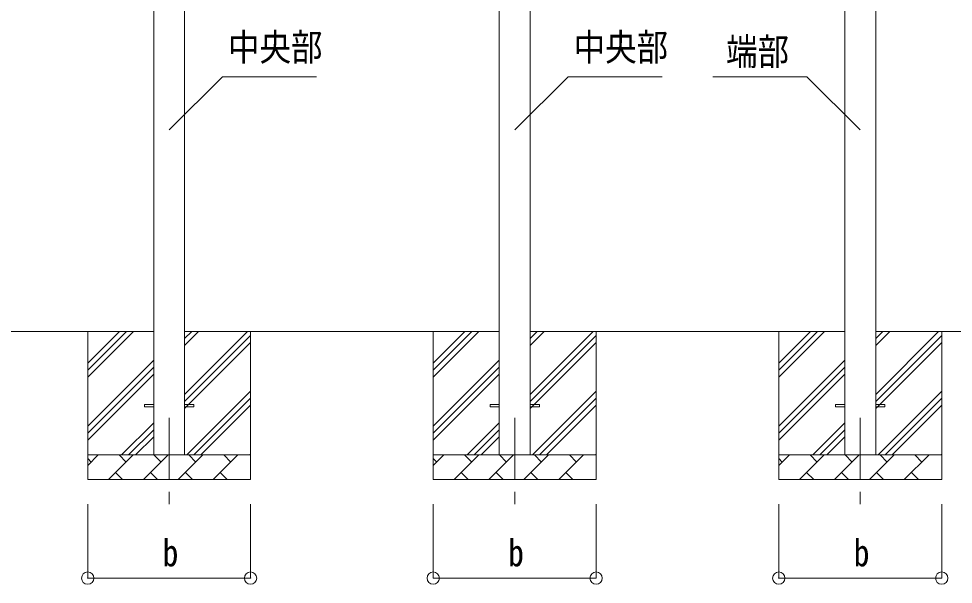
# Model space of a CAD drawing. Units: millimetres, scale not verified. Extents: x -88263 to 14131, y -29850 to 9646.
# Drawn here: x 5181 to 8967, y -1135 to 1156 of the extents above; entities that cross this region are included whole.
import ezdxf
from ezdxf.enums import TextEntityAlignment as Align

# ---------------------------------------------------------------- set-up
doc = ezdxf.new("R2010")
doc.units = ezdxf.units.MM
doc.header["$LTSCALE"] = 50
doc.header["$PDMODE"] = 32
doc.header["$PDSIZE"] = 50
doc.linetypes.add('CHAIN1', pattern=[8, 5, -1, 1, -1])
for name, color, linetype, lineweight in [('0-2_建具', 4, 'Continuous', 9), ('0-4_設備', 7, 'Continuous', 9), ('0-6_手摺', 5, 'Continuous', 5), ('0-7_ハッチ', 6, 'Continuous', 9)]:
    doc.layers.add(name, color=color, linetype=linetype, lineweight=lineweight)
doc.styles.add('ＭＳ ゴシック', font='')
doc.styles.get('ＭＳ ゴシック').set_extended_font_data('MS Gothic')

msp = doc.modelspace()

# ---------------------------------------------------------------- linework, layer by layer
at = {"layer": '0-2_建具'}
for p, q in [((8527.85, 2321.45), (8527.85, -611.05)), ((8652.85, -611.05), (8652.85, 2321.45)), ((5727.85, 2281.45), (5727.85, -611.05)), ((5852.85, -611.05), (5852.85, 2281.45)), ((7127.85, 2301.45), (7127.85, -611.05)), ((7252.85, -611.05), (7252.85, 2301.45)), ((5690.35, -406.55), (5727.85, -406.55)), ((5690.35, -415.55), (5690.35, -406.55)), ((5690.35, -415.55), (5727.85, -415.55)), ((5852.85, -406.55), (5890.35, -406.55)), ((5852.85, -415.55), (5890.35, -415.55)), ((5890.35, -415.55), (5890.35, -406.55)), ((7090.35, -406.55), (7127.85, -406.55)), ((7090.35, -415.55), (7090.35, -406.55)), ((7090.35, -415.55), (7127.85, -415.55)), ((7252.85, -406.55), (7290.35, -406.55)), ((7252.85, -415.55), (7290.35, -415.55)), ((7290.35, -415.55), (7290.35, -406.55)), ((8490.35, -406.55), (8527.85, -406.55)), ((8490.35, -415.55), (8490.35, -406.55)), ((8490.35, -415.55), (8527.85, -415.55)), ((8652.85, -406.55), (8690.35, -406.55)), ((8652.85, -415.55), (8690.35, -415.55)), ((8690.35, -415.55), (8690.35, -406.55))]:
    msp.add_line(p, q, dxfattribs=at)
at = {"layer": '0-2_建具', "color": 7, "linetype": 'CHAIN1'}
for p, q in [((5790.35, -461.05), (5790.35, -810.05)), ((7190.35, -461.05), (7190.35, -810.05)), ((8590.35, -461.05), (8590.35, -810.05))]:
    msp.add_line(p, q, dxfattribs=at)
at = {"layer": '0-4_設備'}
for p, q in [((5727.85, -111.05), (4452.85, -111.05)), ((5460.35, -111.05), (5460.35, -711.05)), ((5460.35, -296.1), (5645.4, -111.05)), ((5460.35, -267.81), (5617.11, -111.05)), ((5460.35, -239.53), (5588.83, -111.05)), ((7127.85, -111.05), (5852.85, -111.05)), ((5852.85, -366.14), (6107.95, -111.05)), ((5852.85, -168.15), (5909.96, -111.05)), ((5852.85, -139.87), (5881.67, -111.05)), ((6120.35, -111.05), (6120.35, -711.05)), ((6860.35, -111.05), (6860.35, -711.05)), ((6860.35, -296.1), (7045.4, -111.05)), ((6860.35, -267.81), (7017.11, -111.05)), ((6860.35, -239.53), (6988.83, -111.05)), ((8527.85, -111.05), (7252.85, -111.05)), ((7252.85, -366.14), (7507.95, -111.05)), ((7252.85, -168.15), (7309.96, -111.05)), ((7252.85, -139.87), (7281.67, -111.05)), ((7520.35, -111.05), (7520.35, -711.05)), ((8260.35, -111.05), (8260.35, -711.05)), ((8260.35, -296.1), (8445.4, -111.05)), ((8260.35, -267.81), (8417.11, -111.05)), ((8260.35, -239.53), (8388.83, -111.05)), ((8652.85, -366.14), (8907.95, -111.05)), ((8652.85, -168.15), (8709.96, -111.05)), ((8652.85, -139.87), (8681.67, -111.05)), ((9444.96, -111.05), (8652.85, -111.05)), ((8920.35, -111.05), (8920.35, -711.05)), ((5852.85, -394.43), (6120.35, -126.93)), ((7252.85, -394.43), (7520.35, -126.93)), ((8652.85, -394.43), (8920.35, -126.93)), ((5852.85, -422.71), (6120.35, -155.21)), ((7252.85, -422.71), (7520.35, -155.21)), ((8652.85, -422.71), (8920.35, -155.21)), ((5460.35, -494.09), (5727.85, -226.59)), ((6860.35, -494.09), (7127.85, -226.59)), ((8260.35, -494.09), (8527.85, -226.59)), ((5460.35, -522.37), (5727.85, -254.87)), ((6860.35, -522.37), (7127.85, -254.87)), ((8260.35, -522.37), (8527.85, -254.87)), ((5460.35, -550.65), (5727.85, -283.15)), ((6860.35, -550.65), (7127.85, -283.15)), ((8260.35, -550.65), (8527.85, -283.15)), ((5862.51, -611.05), (6120.35, -353.2)), ((7262.51, -611.05), (7520.35, -353.2)), ((8662.51, -611.05), (8920.35, -353.2)), ((5890.79, -611.05), (6120.35, -381.49)), ((5919.07, -611.05), (6120.35, -409.77)), ((7290.79, -611.05), (7520.35, -381.49)), ((7319.07, -611.05), (7520.35, -409.77)), ((8690.79, -611.05), (8920.35, -381.49)), ((8719.07, -611.05), (8920.35, -409.77)), ((5597.95, -611.05), (5727.85, -481.14)), ((6997.95, -611.05), (7127.85, -481.14)), ((8397.95, -611.05), (8527.85, -481.14)), ((5626.23, -611.05), (5727.85, -509.43)), ((7026.23, -611.05), (7127.85, -509.43)), ((8426.23, -611.05), (8527.85, -509.43)), ((5654.52, -611.05), (5727.85, -537.71)), ((7054.52, -611.05), (7127.85, -537.71)), ((8454.52, -611.05), (8527.85, -537.71)), ((5460.35, -611.05), (6120.35, -611.05)), ((5460.35, -653.94), (5503.24, -611.05)), ((5474.69, -639.6), (5460.35, -625.26)), ((5544.66, -711.05), (5644.66, -611.05)), ((5616.11, -639.6), (5587.56, -611.05)), ((5686.08, -711.05), (5786.08, -611.05)), ((5757.53, -639.6), (5728.98, -611.05)), ((5827.51, -711.05), (5927.51, -611.05)), ((5898.95, -639.6), (5870.4, -611.05)), ((5968.93, -711.05), (6068.93, -611.05)), ((6040.37, -639.6), (6011.82, -611.05)), ((6117.06, -611.05), (6120.35, -607.76)), ((6860.35, -611.05), (7520.35, -611.05)), ((6860.35, -653.94), (6903.24, -611.05)), ((6874.69, -639.6), (6860.35, -625.26)), ((6944.66, -711.05), (7044.66, -611.05)), ((7016.11, -639.6), (6987.56, -611.05)), ((7086.08, -711.05), (7186.08, -611.05)), ((7157.53, -639.6), (7128.98, -611.05)), ((7227.51, -711.05), (7327.51, -611.05)), ((7298.95, -639.6), (7270.4, -611.05)), ((7368.93, -711.05), (7468.93, -611.05)), ((7440.37, -639.6), (7411.82, -611.05)), ((7517.06, -611.05), (7520.35, -607.76)), ((8260.35, -611.05), (8920.35, -611.05)), ((8260.35, -653.94), (8303.24, -611.05)), ((8274.69, -639.6), (8260.35, -625.26)), ((8344.66, -711.05), (8444.66, -611.05)), ((8416.11, -639.6), (8387.56, -611.05)), ((8486.08, -711.05), (8586.08, -611.05)), ((8557.53, -639.6), (8528.98, -611.05)), ((8627.51, -711.05), (8727.51, -611.05)), ((8698.95, -639.6), (8670.4, -611.05)), ((8768.93, -711.05), (8868.93, -611.05)), ((8840.37, -639.6), (8811.82, -611.05)), ((8917.06, -611.05), (8920.35, -607.76)), ((6120.35, -711.05), (5460.35, -711.05)), ((5573.22, -682.49), (5601.77, -711.05)), ((5714.64, -682.49), (5743.19, -711.05)), ((5856.06, -682.49), (5884.61, -711.05)), ((5997.48, -682.49), (6026.03, -711.05)), ((7520.35, -711.05), (6860.35, -711.05)), ((6973.22, -682.49), (7001.77, -711.05)), ((7114.64, -682.49), (7143.19, -711.05)), ((7256.06, -682.49), (7284.61, -711.05)), ((7397.48, -682.49), (7426.03, -711.05)), ((8920.35, -711.05), (8260.35, -711.05)), ((8373.22, -682.49), (8401.77, -711.05)), ((8514.64, -682.49), (8543.19, -711.05)), ((8656.06, -682.49), (8684.61, -711.05)), ((8797.48, -682.49), (8826.03, -711.05))]:
    msp.add_line(p, q, dxfattribs=at)
at = {"layer": '0-6_手摺', "color": 6, "lineweight": 9}
for p, q in [((5460.35, -1110.05), (5460.35, -810.05)), ((6860.35, -1110.05), (6860.35, -810.05)), ((8260.35, -1110.05), (8260.35, -810.05))]:
    msp.add_line(p, q, dxfattribs=at)
for points in [[(5460.35, -1110.05), (6120.35, -1110.05), (6120.35, -810.05)], [(6860.35, -1110.05), (7520.35, -1110.05), (7520.35, -810.05)], [(8260.35, -1110.05), (8920.35, -1110.05), (8920.35, -810.05)]]:
    msp.add_lwpolyline(points, dxfattribs=at)
at = {"layer": '0-6_手摺', "color": 6}
for p in [(5460.35, -1110.05), (6120.35, -1110.05), (6860.35, -1110.05), (7520.35, -1110.05), (8260.35, -1110.05), (8920.35, -1110.05)]:
    msp.add_point(p, dxfattribs=at)
at = {"layer": '0-7_ハッチ'}
for p, q in [((6006.36, 921.4), (5790.35, 705.4)), ((6387.67, 921.4), (6006.36, 921.4)), ((7406.36, 921.4), (7190.35, 705.4)), ((7787.67, 921.4), (7406.36, 921.4)), ((7993.03, 921.4), (8374.34, 921.4)), ((8374.34, 921.4), (8590.35, 705.4))]:
    msp.add_line(p, q, dxfattribs=at)

# ---------------------------------------------------------------- texts
at = {"layer": '0-6_手摺', "color": 7, "style": 'ＭＳ ゴシック', "width": 0.85}
for p in [(5764.1, -1095.05), (7164.1, -1095.05), (8564.1, -1095.05)]:
    msp.add_text('b', height=110, dxfattribs=at).set_placement(p, align=Align.BOTTOM_LEFT)
at = {"layer": '0-7_ハッチ', "color": 7, "style": 'ＭＳ ゴシック', "width": 0.85}
for s, p in [('中央部', (6028.99, 952.75)), ('中央部', (7428.99, 952.75)), ('端部', (8046.73, 935.09))]:
    msp.add_text(s, height=110, dxfattribs=at).set_placement(p, align=Align.BOTTOM_LEFT)

doc.saveas('drawing.dxf')
